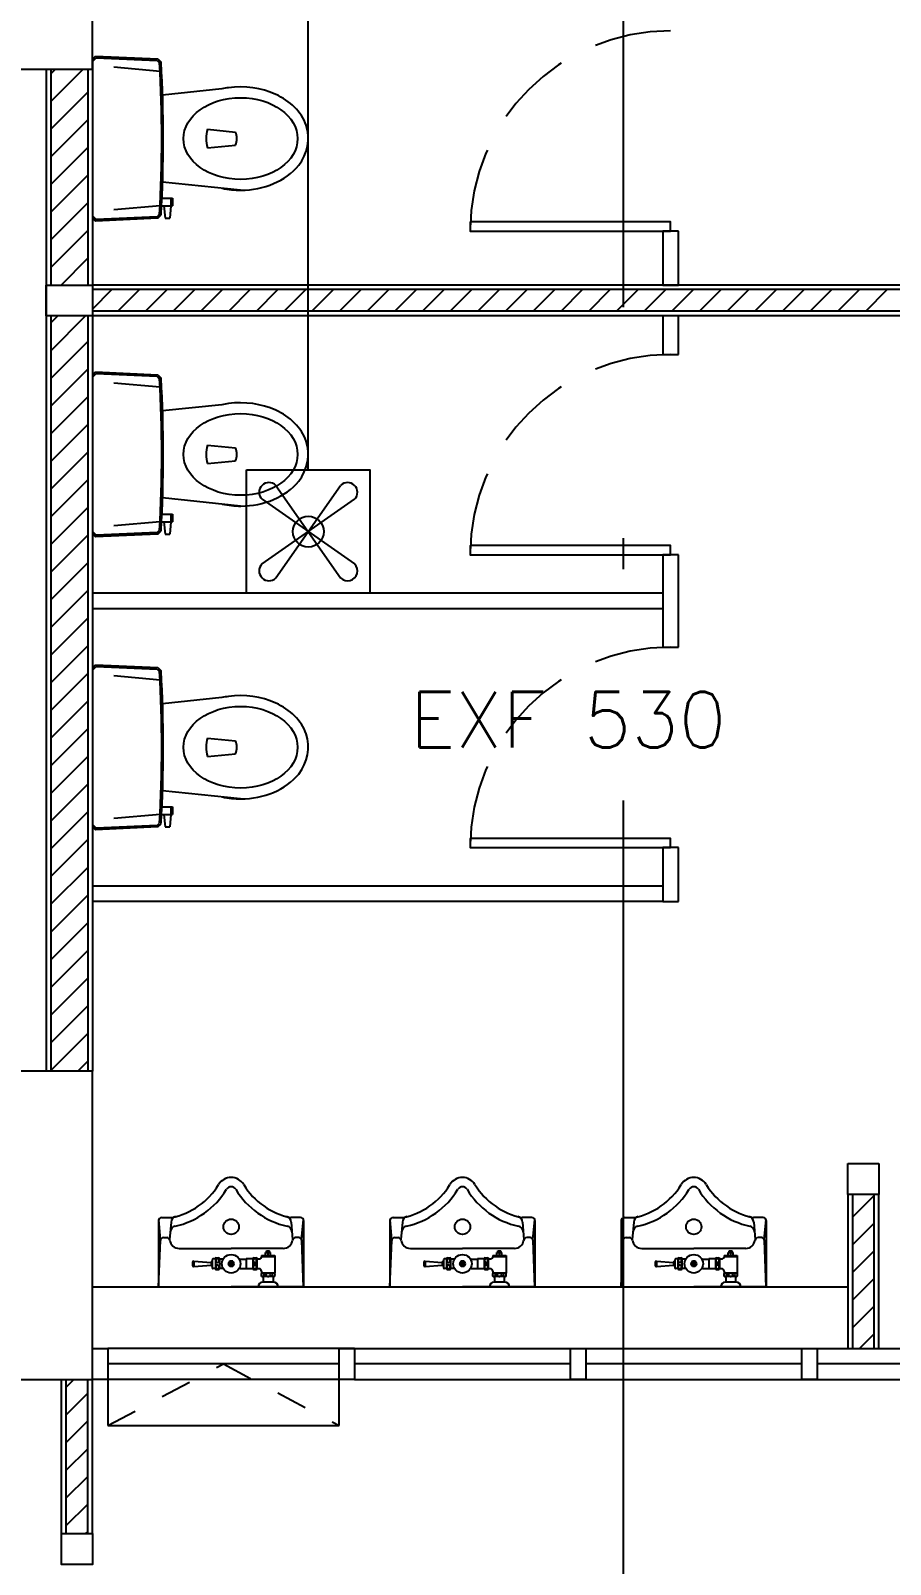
# Model space of a CAD drawing. Header units: millimetres. Extents: x -398 to 816, y -1 to 208.
# Drawn here: x 589.351 to 592.138, y 36.299 to 41.274 of the extents above; entities that cross this region are included whole.
import ezdxf
from ezdxf.enums import TextEntityAlignment as Align

# ---------------------------------------------------------------- set-up
doc = ezdxf.new("R2010")
doc.units = ezdxf.units.MM
doc.linetypes.add('ACAD_ISO04W100', pattern=[30, 24, -3, 0, -3])
doc.linetypes.add('DASHED', pattern=[0.75, 0.5, -0.25])
for name, color, linetype in [('AA_Column', 5, 'Continuous'), ('AA_Door', 3, 'Continuous'), ('AA_furn', 11, 'Continuous'), ('AA_Hatch', 8, 'Continuous'), ('AA_Wall', 1, 'Continuous'), ('AA_Window', 4, 'Continuous'), ('AC EXF', 171, 'Continuous'), ('AC FCU', 221, 'Continuous'), ('AC Grille', 91, 'Continuous')]:
    doc.layers.add(name, color=color, linetype=linetype)
doc.styles.add('Romans', font='romans.shx')

# ---------------------------------------------------------------- blocks, each defined once
blk = doc.blocks.new('EXF-1')
at = {"layer": 'AC Grille'}
for p, q in [((-0.105, -0.15), (0.105, 0.15)), ((-0.105, 0.15), (0.105, -0.15)), ((-0.15, -0.105), (0.15, 0.105)), ((-0.15, 0.105), (0.15, -0.105))]:
    blk.add_line(p, q, dxfattribs=at)
blk.add_lwpolyline([(-0.2, 0.2), (0.2, 0.2), (0.2, -0.2), (-0.2, -0.2), (-0.2, 0.2)], dxfattribs=at)
blk.add_circle((0, 0), 0.05, dxfattribs=at)
for centre, start, end in [((-0.1275, 0.1275), 45, 225), ((0.1275, 0.1275), 315, 135), ((-0.1275, -0.1275), 135, 315), ((0.1275, -0.1275), 225, 45)]:
    blk.add_arc(centre, 0.0318, start, end, dxfattribs=at)

msp = doc.modelspace()

# ---------------------------------------------------------------- hatches: boundary and pattern name
at = {"layer": 'AA_Hatch'}
h = msp.add_hatch(dxfattribs=at)
h.set_pattern_fill('ANSI31', color=9, scale=0.02, style=0)
h.set_pattern_definition([(45, (-498.769, -475.90679), (-0.0449012806, 0.0449012806), [])])
h.paths.add_polyline_path([(589.5361, 36.8989), (589.4661, 36.8989), (589.4661, 36.3989), (589.5361, 36.3989)])

# ---------------------------------------------------------------- linework, layer by layer
at = {"layer": 'AA_Column', "color": 9}
for points in [[(589.0511, 41.1489), (589.5511, 41.1489), (589.5511, 41.6489), (589.0511, 41.6489)], [(589.0511, 36.8989), (589.5511, 36.8989), (589.5511, 37.8989), (589.0511, 37.8989)]]:
    msp.add_lwpolyline(points, close=True, dxfattribs=at)
at = {"layer": 'AA_Door', "color": 9}
for points in [[(590.7761, 40.6539), (590.7761, 40.6239), (591.4261, 40.6239), (591.4261, 40.6539)], [(590.7761, 39.6039), (590.7761, 39.5739), (591.4261, 39.5739), (591.4261, 39.6039)], [(590.7761, 38.6539), (590.7761, 38.6239), (591.4261, 38.6239), (591.4261, 38.6539)]]:
    msp.add_lwpolyline(points, close=True, dxfattribs=at)
at = {"layer": 'AA_Door', "color": 9, "linetype": 'DASHED', "ltscale": 0.5}
for centre in [(591.4261, 40.6239), (591.4261, 39.5739), (591.4261, 38.6239)]:
    msp.add_arc(centre, 0.65, 90, 180, dxfattribs=at)
at = {"layer": 'AA_furn', "color": 9}
for p, q in [((589.5511, 41.1814), (589.5611, 41.1914)), ((589.5511, 41.1744), (589.563, 41.1863)), ((589.5511, 41.1814), (589.5511, 40.6664)), ((589.5611, 41.1914), (589.7635, 41.1822)), ((589.563, 41.1863), (589.7614, 41.1773)), ((589.771, 41.142), (589.6211, 41.1552)), ((589.7614, 41.1773), (589.7692, 41.1696)), ((589.7635, 41.1822), (589.7741, 41.1718)), ((589.9711, 41.0851), (589.7788, 41.0649)), ((589.9248, 40.9539), (590.0148, 40.9449)), ((589.9248, 40.8939), (590.0148, 40.9029)), ((590.0314, 40.7564), (589.7788, 40.7829)), ((589.7707, 40.7057), (589.6211, 40.6926)), ((589.7757, 40.7054), (589.8107, 40.7054)), ((589.7768, 40.7304), (589.8107, 40.7304)), ((589.7832, 40.7054), (589.7866, 40.6656)), ((589.8057, 40.7054), (589.8022, 40.6656)), ((589.8057, 40.7304), (589.8057, 40.7054)), ((589.8107, 40.7304), (589.8107, 40.7054)), ((589.5511, 40.6735), (589.563, 40.6615)), ((589.5511, 40.6664), (589.5611, 40.6564)), ((589.7635, 40.6656), (589.5611, 40.6564)), ((589.7614, 40.6705), (589.563, 40.6615)), ((589.7614, 40.6705), (589.7692, 40.6783)), ((589.7635, 40.6656), (589.7741, 40.6761)), ((589.7866, 40.6656), (589.8022, 40.6656)), ((589.5511, 40.1569), (589.5611, 40.1669)), ((589.5511, 40.1498), (589.563, 40.1618)), ((589.5511, 40.1569), (589.5511, 39.6419)), ((589.5611, 40.1669), (589.7635, 40.1577)), ((589.563, 40.1618), (589.7614, 40.1528)), ((589.7614, 40.1528), (589.7692, 40.145)), ((589.7635, 40.1577), (589.7741, 40.1472)), ((589.771, 40.1175), (589.6211, 40.1306)), ((589.9711, 40.0605), (589.7788, 40.0404)), ((589.9248, 39.9294), (590.0148, 39.9204)), ((589.9248, 39.8694), (590.0148, 39.8784)), ((590.0314, 39.7319), (589.7788, 39.7584)), ((589.7768, 39.7058), (589.8107, 39.7058)), ((589.8057, 39.7058), (589.8057, 39.6808)), ((589.8107, 39.7058), (589.8107, 39.6808)), ((589.7707, 39.6811), (589.6211, 39.668)), ((589.7614, 39.646), (589.7692, 39.6537)), ((589.7635, 39.6411), (589.7741, 39.6515)), ((589.7757, 39.6808), (589.8107, 39.6808)), ((589.7832, 39.6808), (589.7866, 39.6411)), ((589.8057, 39.6808), (589.8022, 39.6411)), ((589.5511, 39.6489), (589.563, 39.637)), ((589.5511, 39.6419), (589.5611, 39.6319)), ((589.7635, 39.6411), (589.5611, 39.6319)), ((589.7614, 39.646), (589.563, 39.637)), ((589.7866, 39.6411), (589.8022, 39.6411)), ((589.5511, 39.2069), (589.5611, 39.2169)), ((589.5511, 39.1998), (589.563, 39.2118)), ((589.5511, 39.2069), (589.5511, 38.6919)), ((589.5611, 39.2169), (589.7635, 39.2077)), ((589.563, 39.2118), (589.7614, 39.2028)), ((589.7635, 39.2077), (589.7741, 39.1972)), ((589.771, 39.1675), (589.6211, 39.1806)), ((589.7614, 39.2028), (589.7692, 39.195)), ((589.9711, 39.1105), (589.7788, 39.0904)), ((589.9248, 38.9794), (590.0148, 38.9704)), ((589.9248, 38.9194), (590.0148, 38.9284)), ((590.0314, 38.7819), (589.7788, 38.8084)), ((589.7768, 38.7558), (589.8107, 38.7558)), ((589.8057, 38.7558), (589.8057, 38.7308)), ((589.8107, 38.7558), (589.8107, 38.7308)), ((589.7707, 38.7311), (589.6211, 38.718)), ((589.7757, 38.7308), (589.8107, 38.7308)), ((589.7832, 38.7308), (589.7866, 38.6911)), ((589.8057, 38.7308), (589.8022, 38.6911)), ((589.5511, 38.6989), (589.563, 38.687)), ((589.5511, 38.6919), (589.5611, 38.6819)), ((589.7635, 38.6911), (589.5611, 38.6819)), ((589.7614, 38.696), (589.563, 38.687)), ((589.7614, 38.696), (589.7692, 38.7037)), ((589.7635, 38.6911), (589.7741, 38.7015)), ((589.7866, 38.6911), (589.8022, 38.6911)), ((589.766, 37.4139), (589.766, 37.1989)), ((589.7725, 37.3531), (589.7666, 37.4174)), ((589.776, 37.4239), (589.8077, 37.4239)), ((590.2261, 37.4239), (590.1944, 37.4239)), ((590.2296, 37.3531), (590.2355, 37.4174)), ((590.2361, 37.4139), (590.2361, 37.1989)), ((590.516, 37.4139), (590.516, 37.1989)), ((590.5225, 37.3531), (590.5166, 37.4174)), ((590.526, 37.4239), (590.5577, 37.4239)), ((590.9761, 37.4239), (590.9444, 37.4239)), ((590.9796, 37.3531), (590.9855, 37.4174)), ((590.9861, 37.4139), (590.9861, 37.1989)), ((591.266, 37.4139), (591.266, 37.1989)), ((591.2725, 37.3531), (591.2666, 37.4174)), ((591.276, 37.4239), (591.3077, 37.4239)), ((591.7261, 37.4239), (591.6944, 37.4239)), ((591.7296, 37.3531), (591.7355, 37.4174)), ((591.7361, 37.4139), (591.7361, 37.1989)), ((589.8065, 37.4094), (589.8017, 37.3529)), ((590.1957, 37.4094), (590.2005, 37.3529)), ((590.5565, 37.4094), (590.5517, 37.3529)), ((590.9457, 37.4094), (590.9505, 37.3529)), ((591.3065, 37.4094), (591.3017, 37.3529)), ((591.6957, 37.4094), (591.7005, 37.3529)), ((589.766, 37.1989), (589.7716, 37.3493)), ((589.7816, 37.3589), (589.7925, 37.3589)), ((589.8322, 37.3239), (590.0011, 37.3239)), ((590.1699, 37.3239), (590.0011, 37.3239)), ((590.1158, 37.3157), (590.1258, 37.3157)), ((590.1158, 37.3107), (590.1158, 37.3157)), ((590.1258, 37.3107), (590.1258, 37.3157)), ((590.2205, 37.3589), (590.2096, 37.3589)), ((590.2361, 37.1989), (590.2305, 37.3493)), ((590.516, 37.1989), (590.5216, 37.3493)), ((590.5316, 37.3589), (590.5425, 37.3589)), ((590.5822, 37.3239), (590.7511, 37.3239)), ((590.9199, 37.3239), (590.7511, 37.3239)), ((590.8658, 37.3157), (590.8758, 37.3157)), ((590.8658, 37.3107), (590.8658, 37.3157)), ((590.8758, 37.3107), (590.8758, 37.3157)), ((590.9705, 37.3589), (590.9596, 37.3589)), ((590.9861, 37.1989), (590.9805, 37.3493)), ((591.266, 37.1989), (591.2716, 37.3493)), ((591.2816, 37.3589), (591.2925, 37.3589)), ((591.3322, 37.3239), (591.5011, 37.3239)), ((591.6699, 37.3239), (591.5011, 37.3239)), ((591.6158, 37.3157), (591.6258, 37.3157)), ((591.6158, 37.3107), (591.6158, 37.3157)), ((591.6258, 37.3107), (591.6258, 37.3157)), ((591.7205, 37.3589), (591.7096, 37.3589)), ((591.7361, 37.1989), (591.7305, 37.3493)), ((589.8758, 37.2784), (589.8758, 37.2694)), ((589.8798, 37.2824), (589.8798, 37.2654)), ((589.8798, 37.2824), (589.9358, 37.2784)), ((589.8798, 37.2654), (589.9358, 37.2694)), ((589.9358, 37.2784), (589.9358, 37.2694)), ((589.9398, 37.2874), (589.9398, 37.2604)), ((589.9498, 37.2894), (589.9418, 37.2894)), ((589.9498, 37.2897), (589.9498, 37.2582)), ((589.9528, 37.2927), (589.9598, 37.2927)), ((589.9628, 37.2897), (589.9628, 37.2582)), ((589.9723, 37.2889), (589.9665, 37.2889)), ((589.9966, 37.2822), (589.9919, 37.2739)), ((589.9919, 37.2739), (589.9966, 37.2657)), ((590.0063, 37.2749), (589.9965, 37.2749)), ((590.0063, 37.2729), (589.9965, 37.2729)), ((590.0061, 37.2822), (589.9966, 37.2822)), ((589.9966, 37.2657), (590.0061, 37.2657)), ((590.0109, 37.2739), (590.0061, 37.2822)), ((590.0061, 37.2657), (590.0109, 37.2739)), ((590.0298, 37.2889), (590.0498, 37.2889)), ((590.0718, 37.2899), (590.0498, 37.2899)), ((590.0498, 37.2899), (590.0498, 37.2579)), ((590.0718, 37.2897), (590.0718, 37.2582)), ((590.0718, 37.2739), (590.0848, 37.2739)), ((590.0748, 37.2927), (590.0818, 37.2927)), ((590.0878, 37.2899), (590.0848, 37.2899)), ((590.0848, 37.2897), (590.0848, 37.2582)), ((590.0993, 37.3007), (590.0993, 37.2952)), ((590.0993, 37.3007), (590.1423, 37.3007)), ((590.0993, 37.2977), (590.1423, 37.2977)), ((590.1128, 37.3107), (590.1288, 37.3107)), ((590.1128, 37.3007), (590.1128, 37.3107)), ((590.1208, 37.3007), (590.1208, 37.3107)), ((590.1288, 37.3007), (590.1288, 37.3107)), ((590.1423, 37.3007), (590.1423, 37.2429)), ((590.6258, 37.2784), (590.6258, 37.2694)), ((590.6298, 37.2824), (590.6298, 37.2654)), ((590.6298, 37.2824), (590.6858, 37.2784)), ((590.6298, 37.2654), (590.6858, 37.2694)), ((590.6858, 37.2784), (590.6858, 37.2694)), ((590.6898, 37.2874), (590.6898, 37.2604)), ((590.6998, 37.2894), (590.6918, 37.2894)), ((590.6998, 37.2897), (590.6998, 37.2582)), ((590.7028, 37.2927), (590.7098, 37.2927)), ((590.7128, 37.2897), (590.7128, 37.2582)), ((590.7223, 37.2889), (590.7165, 37.2889)), ((590.7466, 37.2822), (590.7419, 37.2739)), ((590.7419, 37.2739), (590.7466, 37.2657)), ((590.7563, 37.2749), (590.7465, 37.2749)), ((590.7563, 37.2729), (590.7465, 37.2729)), ((590.7561, 37.2822), (590.7466, 37.2822)), ((590.7466, 37.2657), (590.7561, 37.2657)), ((590.7609, 37.2739), (590.7561, 37.2822)), ((590.7561, 37.2657), (590.7609, 37.2739)), ((590.7798, 37.2889), (590.7998, 37.2889)), ((590.8218, 37.2899), (590.7998, 37.2899)), ((590.7998, 37.2899), (590.7998, 37.2579)), ((590.8218, 37.2897), (590.8218, 37.2582)), ((590.8218, 37.2739), (590.8348, 37.2739)), ((590.8248, 37.2927), (590.8318, 37.2927)), ((590.8378, 37.2899), (590.8348, 37.2899)), ((590.8348, 37.2897), (590.8348, 37.2582)), ((590.8493, 37.3007), (590.8493, 37.2952)), ((590.8493, 37.3007), (590.8923, 37.3007)), ((590.8493, 37.2977), (590.8923, 37.2977)), ((590.8628, 37.3107), (590.8788, 37.3107)), ((590.8628, 37.3007), (590.8628, 37.3107)), ((590.8708, 37.3007), (590.8708, 37.3107)), ((590.8788, 37.3007), (590.8788, 37.3107)), ((590.8923, 37.3007), (590.8923, 37.2429)), ((591.3758, 37.2784), (591.3758, 37.2694)), ((591.3798, 37.2824), (591.3798, 37.2654)), ((591.3798, 37.2824), (591.4358, 37.2784)), ((591.3798, 37.2654), (591.4358, 37.2694)), ((591.4358, 37.2784), (591.4358, 37.2694)), ((591.4398, 37.2874), (591.4398, 37.2604)), ((591.4498, 37.2894), (591.4418, 37.2894)), ((591.4498, 37.2897), (591.4498, 37.2582)), ((591.4528, 37.2927), (591.4598, 37.2927)), ((591.4628, 37.2897), (591.4628, 37.2582)), ((591.4723, 37.2889), (591.4665, 37.2889)), ((591.4966, 37.2822), (591.4919, 37.2739)), ((591.4919, 37.2739), (591.4966, 37.2657)), ((591.5063, 37.2749), (591.4965, 37.2749)), ((591.5063, 37.2729), (591.4965, 37.2729)), ((591.5061, 37.2822), (591.4966, 37.2822)), ((591.4966, 37.2657), (591.5061, 37.2657)), ((591.5109, 37.2739), (591.5061, 37.2822)), ((591.5061, 37.2657), (591.5109, 37.2739)), ((591.5298, 37.2889), (591.5498, 37.2889)), ((591.5718, 37.2899), (591.5498, 37.2899)), ((591.5498, 37.2899), (591.5498, 37.2579)), ((591.5718, 37.2897), (591.5718, 37.2582)), ((591.5718, 37.2739), (591.5848, 37.2739)), ((591.5748, 37.2927), (591.5818, 37.2927)), ((591.5878, 37.2899), (591.5848, 37.2899)), ((591.5848, 37.2897), (591.5848, 37.2582)), ((591.5993, 37.3007), (591.5993, 37.2952)), ((591.5993, 37.3007), (591.6423, 37.3007)), ((591.5993, 37.2977), (591.6423, 37.2977)), ((591.6128, 37.3107), (591.6288, 37.3107)), ((591.6128, 37.3007), (591.6128, 37.3107)), ((591.6208, 37.3007), (591.6208, 37.3107)), ((591.6288, 37.3007), (591.6288, 37.3107)), ((591.6423, 37.3007), (591.6423, 37.2429)), ((589.9498, 37.2584), (589.9418, 37.2584)), ((589.9528, 37.2552), (589.9598, 37.2552)), ((589.9723, 37.2589), (589.9665, 37.2589)), ((590.0298, 37.2589), (590.0498, 37.2589)), ((590.0718, 37.2579), (590.0498, 37.2579)), ((590.0748, 37.2552), (590.0818, 37.2552)), ((590.0878, 37.2579), (590.0848, 37.2579)), ((590.0993, 37.2499), (590.0993, 37.2429)), ((590.1423, 37.2429), (590.0993, 37.2429)), ((590.1423, 37.2329), (590.0993, 37.2329)), ((590.1383, 37.2139), (590.1033, 37.2139)), ((590.1048, 37.2329), (590.1048, 37.2139)), ((590.1368, 37.2329), (590.1368, 37.2139)), ((590.6998, 37.2584), (590.6918, 37.2584)), ((590.7028, 37.2552), (590.7098, 37.2552)), ((590.7223, 37.2589), (590.7165, 37.2589)), ((590.7798, 37.2589), (590.7998, 37.2589)), ((590.8218, 37.2579), (590.7998, 37.2579)), ((590.8248, 37.2552), (590.8318, 37.2552)), ((590.8378, 37.2579), (590.8348, 37.2579)), ((590.8493, 37.2499), (590.8493, 37.2429)), ((590.8923, 37.2429), (590.8493, 37.2429)), ((590.8923, 37.2329), (590.8493, 37.2329)), ((590.8883, 37.2139), (590.8533, 37.2139)), ((590.8548, 37.2329), (590.8548, 37.2139)), ((590.8868, 37.2329), (590.8868, 37.2139)), ((591.4498, 37.2584), (591.4418, 37.2584)), ((591.4528, 37.2552), (591.4598, 37.2552)), ((591.4723, 37.2589), (591.4665, 37.2589)), ((591.5298, 37.2589), (591.5498, 37.2589)), ((591.5718, 37.2579), (591.5498, 37.2579)), ((591.5748, 37.2552), (591.5818, 37.2552)), ((591.5878, 37.2579), (591.5848, 37.2579)), ((591.5993, 37.2499), (591.5993, 37.2429)), ((591.6423, 37.2429), (591.5993, 37.2429)), ((591.6423, 37.2329), (591.5993, 37.2329)), ((591.6383, 37.2139), (591.6033, 37.2139)), ((591.6048, 37.2329), (591.6048, 37.2139)), ((591.6368, 37.2329), (591.6368, 37.2139)), ((589.766, 37.1989), (590.0011, 37.1989)), ((590.2361, 37.1989), (590.0011, 37.1989)), ((590.1408, 37.1989), (590.1008, 37.1989)), ((590.516, 37.1989), (590.7511, 37.1989)), ((590.9861, 37.1989), (590.7511, 37.1989)), ((590.8908, 37.1989), (590.8508, 37.1989)), ((591.266, 37.1989), (591.5011, 37.1989)), ((591.7361, 37.1989), (591.5011, 37.1989)), ((591.6408, 37.1989), (591.6008, 37.1989))]:
    msp.add_line(p, q, dxfattribs=at)
for points in [[(589.9563, 37.2784, 0.106673), (589.9583, 37.2789, 0.101512), (589.9601, 37.2802, 0.094975), (589.9612, 37.282, 0.090819), (589.9616, 37.2843, 0.090819), (589.9612, 37.2866, 0.094975), (589.9601, 37.2884, 0.101512), (589.9583, 37.2897, 0.106673), (589.9563, 37.2902, 0.106673), (589.9542, 37.2897, 0.101512), (589.9525, 37.2884, 0.094975), (589.9513, 37.2866, 0.090819), (589.9509, 37.2843, 0.090819), (589.9513, 37.282, 0.094975), (589.9525, 37.2802, 0.101512), (589.9542, 37.2789, 0.106673)], [(589.9563, 37.2576, 0.106673), (589.9583, 37.258, 0.101512), (589.9601, 37.2593, 0.094975), (589.9612, 37.2612, 0.090819), (589.9616, 37.2635, 0.090819), (589.9612, 37.2657, 0.094975), (589.9601, 37.2676, 0.101512), (589.9583, 37.2689, 0.106673), (589.9563, 37.2693, 0.106673), (589.9542, 37.2689, 0.101512), (589.9525, 37.2676, 0.094975), (589.9513, 37.2657, 0.090819), (589.9509, 37.2635, 0.090819), (589.9513, 37.2612, 0.094975), (589.9525, 37.2593, 0.101512), (589.9542, 37.258, 0.106673)], [(590.0783, 37.2784, 0.106673), (590.0803, 37.2789, 0.101512), (590.0821, 37.2802, 0.094975), (590.0832, 37.282, 0.090819), (590.0837, 37.2843, 0.090819), (590.0832, 37.2866, 0.094975), (590.0821, 37.2884, 0.101512), (590.0803, 37.2897, 0.106673), (590.0783, 37.2902, 0.106673), (590.0763, 37.2897, 0.101512), (590.0745, 37.2884, 0.094975), (590.0733, 37.2866, 0.090819), (590.0729, 37.2843, 0.090819), (590.0733, 37.282, 0.094975), (590.0745, 37.2802, 0.101512), (590.0763, 37.2789, 0.106673)], [(590.0783, 37.2576, 0.106673), (590.0803, 37.258, 0.101512), (590.0821, 37.2593, 0.094975), (590.0832, 37.2612, 0.090819), (590.0837, 37.2635, 0.090819), (590.0832, 37.2657, 0.094975), (590.0821, 37.2676, 0.101512), (590.0803, 37.2689, 0.106673), (590.0783, 37.2693, 0.106673), (590.0763, 37.2689, 0.101512), (590.0745, 37.2676, 0.094975), (590.0733, 37.2657, 0.090819), (590.0729, 37.2635, 0.090819), (590.0733, 37.2612, 0.094975), (590.0745, 37.2593, 0.101512), (590.0763, 37.258, 0.106673)], [(590.7063, 37.2784, 0.106673), (590.7083, 37.2789, 0.101512), (590.7101, 37.2802, 0.094975), (590.7112, 37.282, 0.090819), (590.7116, 37.2843, 0.090819), (590.7112, 37.2866, 0.094975), (590.7101, 37.2884, 0.101512), (590.7083, 37.2897, 0.106673), (590.7063, 37.2902, 0.106673), (590.7042, 37.2897, 0.101512), (590.7025, 37.2884, 0.094975), (590.7013, 37.2866, 0.090819), (590.7009, 37.2843, 0.090819), (590.7013, 37.282, 0.094975), (590.7025, 37.2802, 0.101512), (590.7042, 37.2789, 0.106673)], [(590.7063, 37.2576, 0.106673), (590.7083, 37.258, 0.101512), (590.7101, 37.2593, 0.094975), (590.7112, 37.2612, 0.090819), (590.7116, 37.2635, 0.090819), (590.7112, 37.2657, 0.094975), (590.7101, 37.2676, 0.101512), (590.7083, 37.2689, 0.106673), (590.7063, 37.2693, 0.106673), (590.7042, 37.2689, 0.101512), (590.7025, 37.2676, 0.094975), (590.7013, 37.2657, 0.090819), (590.7009, 37.2635, 0.090819), (590.7013, 37.2612, 0.094975), (590.7025, 37.2593, 0.101512), (590.7042, 37.258, 0.106673)], [(590.8283, 37.2784, 0.106673), (590.8303, 37.2789, 0.101512), (590.8321, 37.2802, 0.094975), (590.8332, 37.282, 0.090819), (590.8337, 37.2843, 0.090819), (590.8332, 37.2866, 0.094975), (590.8321, 37.2884, 0.101512), (590.8303, 37.2897, 0.106673), (590.8283, 37.2902, 0.106673), (590.8263, 37.2897, 0.101512), (590.8245, 37.2884, 0.094975), (590.8233, 37.2866, 0.090819), (590.8229, 37.2843, 0.090819), (590.8233, 37.282, 0.094975), (590.8245, 37.2802, 0.101512), (590.8263, 37.2789, 0.106673)], [(590.8283, 37.2576, 0.106673), (590.8303, 37.258, 0.101512), (590.8321, 37.2593, 0.094975), (590.8332, 37.2612, 0.090819), (590.8337, 37.2635, 0.090819), (590.8332, 37.2657, 0.094975), (590.8321, 37.2676, 0.101512), (590.8303, 37.2689, 0.106673), (590.8283, 37.2693, 0.106673), (590.8263, 37.2689, 0.101512), (590.8245, 37.2676, 0.094975), (590.8233, 37.2657, 0.090819), (590.8229, 37.2635, 0.090819), (590.8233, 37.2612, 0.094975), (590.8245, 37.2593, 0.101512), (590.8263, 37.258, 0.106673)], [(591.4563, 37.2784, 0.106673), (591.4583, 37.2789, 0.101512), (591.4601, 37.2802, 0.094975), (591.4612, 37.282, 0.090819), (591.4616, 37.2843, 0.090819), (591.4612, 37.2866, 0.094975), (591.4601, 37.2884, 0.101512), (591.4583, 37.2897, 0.106673), (591.4563, 37.2902, 0.106673), (591.4542, 37.2897, 0.101512), (591.4525, 37.2884, 0.094975), (591.4513, 37.2866, 0.090819), (591.4509, 37.2843, 0.090819), (591.4513, 37.282, 0.094975), (591.4525, 37.2802, 0.101512), (591.4542, 37.2789, 0.106673)], [(591.4563, 37.2576, 0.106673), (591.4583, 37.258, 0.101512), (591.4601, 37.2593, 0.094975), (591.4612, 37.2612, 0.090819), (591.4616, 37.2635, 0.090819), (591.4612, 37.2657, 0.094975), (591.4601, 37.2676, 0.101512), (591.4583, 37.2689, 0.106673), (591.4563, 37.2693, 0.106673), (591.4542, 37.2689, 0.101512), (591.4525, 37.2676, 0.094975), (591.4513, 37.2657, 0.090819), (591.4509, 37.2635, 0.090819), (591.4513, 37.2612, 0.094975), (591.4525, 37.2593, 0.101512), (591.4542, 37.258, 0.106673)], [(591.5783, 37.2784, 0.106673), (591.5803, 37.2789, 0.101512), (591.5821, 37.2802, 0.094975), (591.5832, 37.282, 0.090819), (591.5837, 37.2843, 0.090819), (591.5832, 37.2866, 0.094975), (591.5821, 37.2884, 0.101512), (591.5803, 37.2897, 0.106673), (591.5783, 37.2902, 0.106673), (591.5763, 37.2897, 0.101512), (591.5745, 37.2884, 0.094975), (591.5733, 37.2866, 0.090819), (591.5729, 37.2843, 0.090819), (591.5733, 37.282, 0.094975), (591.5745, 37.2802, 0.101512), (591.5763, 37.2789, 0.106673)], [(591.5783, 37.2576, 0.106673), (591.5803, 37.258, 0.101512), (591.5821, 37.2593, 0.094975), (591.5832, 37.2612, 0.090819), (591.5837, 37.2635, 0.090819), (591.5832, 37.2657, 0.094975), (591.5821, 37.2676, 0.101512), (591.5803, 37.2689, 0.106673), (591.5783, 37.2693, 0.106673), (591.5763, 37.2689, 0.101512), (591.5745, 37.2676, 0.094975), (591.5733, 37.2657, 0.090819), (591.5729, 37.2635, 0.090819), (591.5733, 37.2612, 0.094975), (591.5745, 37.2593, 0.101512), (591.5763, 37.258, 0.106673)], [(590.1208, 37.2329, 0.067459), (590.1238, 37.2333, 0.079812), (590.1261, 37.2344, 0.107118), (590.1278, 37.2361, 0.139889), (590.1283, 37.2379, 0.139889), (590.1278, 37.2397, 0.107118), (590.1261, 37.2415, 0.079812), (590.1238, 37.2425, 0.067459), (590.1208, 37.2429, 0.067459), (590.1178, 37.2425, 0.079812), (590.1155, 37.2415, 0.107118), (590.1138, 37.2397, 0.139889), (590.1133, 37.2379, 0.139889), (590.1138, 37.2361, 0.107118), (590.1155, 37.2344, 0.079812), (590.1178, 37.2333, 0.067459)], [(590.8708, 37.2329, 0.067459), (590.8738, 37.2333, 0.079812), (590.8761, 37.2344, 0.107118), (590.8778, 37.2361, 0.139889), (590.8783, 37.2379, 0.139889), (590.8778, 37.2397, 0.107118), (590.8761, 37.2415, 0.079812), (590.8738, 37.2425, 0.067459), (590.8708, 37.2429, 0.067459), (590.8678, 37.2425, 0.079812), (590.8655, 37.2415, 0.107118), (590.8638, 37.2397, 0.139889), (590.8633, 37.2379, 0.139889), (590.8638, 37.2361, 0.107118), (590.8655, 37.2344, 0.079812), (590.8678, 37.2333, 0.067459)], [(591.6208, 37.2329, 0.067459), (591.6238, 37.2333, 0.079812), (591.6261, 37.2344, 0.107118), (591.6278, 37.2361, 0.139889), (591.6283, 37.2379, 0.139889), (591.6278, 37.2397, 0.107118), (591.6261, 37.2415, 0.079812), (591.6238, 37.2425, 0.067459), (591.6208, 37.2429, 0.067459), (591.6178, 37.2425, 0.079812), (591.6155, 37.2415, 0.107118), (591.6138, 37.2397, 0.139889), (591.6133, 37.2379, 0.139889), (591.6138, 37.2361, 0.107118), (591.6155, 37.2344, 0.079812), (591.6178, 37.2333, 0.067459)]]:
    msp.add_lwpolyline(points, format="xyb", close=True, dxfattribs=at)
for points in [[(590.1008, 37.2329, 0.067459), (590.1038, 37.2333, 0.079812), (590.1061, 37.2344, 0.107118), (590.1078, 37.2361, 0.139889), (590.1083, 37.2379, 0.139889), (590.1078, 37.2397, 0.107118), (590.1061, 37.2415, 0.079812), (590.1038, 37.2425, 0.067459), (590.1008, 37.2429, 0.067459)], [(590.1408, 37.2429, 0.067459), (590.1378, 37.2425, 0.079812), (590.1355, 37.2415, 0.107118), (590.1338, 37.2397, 0.139889), (590.1333, 37.2379, 0.139889), (590.1338, 37.2361, 0.107118), (590.1355, 37.2344, 0.079812), (590.1378, 37.2333, 0.067459), (590.1408, 37.2329, 0.067459)], [(590.8508, 37.2329, 0.067459), (590.8538, 37.2333, 0.079812), (590.8561, 37.2344, 0.107118), (590.8578, 37.2361, 0.139889), (590.8583, 37.2379, 0.139889), (590.8578, 37.2397, 0.107118), (590.8561, 37.2415, 0.079812), (590.8538, 37.2425, 0.067459), (590.8508, 37.2429, 0.067459)], [(590.8908, 37.2429, 0.067459), (590.8878, 37.2425, 0.079812), (590.8855, 37.2415, 0.107118), (590.8838, 37.2397, 0.139889), (590.8833, 37.2379, 0.139889), (590.8838, 37.2361, 0.107118), (590.8855, 37.2344, 0.079812), (590.8878, 37.2333, 0.067459), (590.8908, 37.2329, 0.067459)], [(591.6008, 37.2329, 0.067459), (591.6038, 37.2333, 0.079812), (591.6061, 37.2344, 0.107118), (591.6078, 37.2361, 0.139889), (591.6083, 37.2379, 0.139889), (591.6078, 37.2397, 0.107118), (591.6061, 37.2415, 0.079812), (591.6038, 37.2425, 0.067459), (591.6008, 37.2429, 0.067459)], [(591.6408, 37.2429, 0.067459), (591.6378, 37.2425, 0.079812), (591.6355, 37.2415, 0.107118), (591.6338, 37.2397, 0.139889), (591.6333, 37.2379, 0.139889), (591.6338, 37.2361, 0.107118), (591.6355, 37.2344, 0.079812), (591.6378, 37.2333, 0.067459), (591.6408, 37.2329, 0.067459)]]:
    msp.add_lwpolyline(points, format="xyb", dxfattribs=at)
for centre, radius in [((590.0011, 37.3939), 0.025), ((590.7511, 37.3939), 0.025), ((591.5011, 37.3939), 0.025), ((590.0011, 37.2739), 0.03), ((590.0014, 37.2739), 0.00823), ((590.0014, 37.2739), 0.005), ((590.7511, 37.2739), 0.03), ((590.7514, 37.2739), 0.00823), ((590.7514, 37.2739), 0.005), ((591.5011, 37.2739), 0.03), ((591.5014, 37.2739), 0.00823), ((591.5014, 37.2739), 0.005)]:
    msp.add_circle(centre, radius, dxfattribs=at)
for centre, radius, start, end in [((585.3526, 40.9239), 4.4234, 356.8166, 3.1834), ((585.3526, 40.9239), 4.4284, 356.7917, 3.2083), ((590.0126, 40.9239), 0.0928, 161.1381, 198.8619), ((589.9732, 40.9239), 0.0466, 333.215, 26.785), ((585.3526, 39.8994), 4.4234, 356.8166, 3.1834), ((585.3526, 39.8994), 4.4284, 356.7917, 3.2083), ((590.0126, 39.8994), 0.0928, 161.1381, 198.8619), ((589.9732, 39.8994), 0.0466, 333.215, 26.785), ((585.3526, 38.9494), 4.4234, 356.8166, 3.1834), ((585.3526, 38.9494), 4.4284, 356.7917, 3.2083), ((590.0126, 38.9494), 0.0928, 161.1381, 198.8619), ((589.9732, 38.9494), 0.0466, 333.215, 26.785), ((589.7631, 37.65), 0.2304, 281.1504, 328.902), ((589.7631, 37.65), 0.2604, 282.4769, 328.902), ((590.0011, 37.5065), 0.0474, 31.098, 148.902), ((590.0011, 37.5065), 0.0174, 31.098, 148.902), ((590.239, 37.65), 0.2604, 211.098, 257.5231), ((590.239, 37.65), 0.2304, 211.098, 258.8496), ((590.5131, 37.65), 0.2304, 281.1504, 328.902), ((590.5131, 37.65), 0.2604, 282.4769, 328.902), ((590.7511, 37.5065), 0.0474, 31.098, 148.902), ((590.7511, 37.5065), 0.0174, 31.098, 148.902), ((590.989, 37.65), 0.2604, 211.098, 257.5231), ((590.989, 37.65), 0.2304, 211.098, 258.8496), ((591.2631, 37.65), 0.2304, 281.1504, 328.902), ((591.2631, 37.65), 0.2604, 282.4769, 328.902), ((591.5011, 37.5065), 0.0474, 31.098, 148.902), ((591.5011, 37.5065), 0.0174, 31.098, 148.902), ((591.739, 37.65), 0.2604, 211.098, 257.5231), ((591.739, 37.65), 0.2304, 211.098, 258.8496), ((589.776, 37.4139), 0.01, 90, 180), ((589.8264, 37.4077), 0.02, 104.6309, 175.153), ((590.1757, 37.4077), 0.02, 4.847, 75.3691), ((590.2261, 37.4139), 0.01, 0, 90), ((590.526, 37.4139), 0.01, 90, 180), ((590.5764, 37.4077), 0.02, 104.6309, 175.153), ((590.9257, 37.4077), 0.02, 4.847, 75.3691), ((590.9761, 37.4139), 0.01, 0, 90), ((591.276, 37.4139), 0.01, 90, 180), ((591.3264, 37.4077), 0.02, 104.6309, 175.153), ((591.6757, 37.4077), 0.02, 4.847, 75.3691), ((591.7261, 37.4139), 0.01, 0, 90), ((589.8237, 37.3762), 0.02, 102.4769, 175.153), ((590.1784, 37.3762), 0.02, 4.847, 77.5231), ((590.5737, 37.3762), 0.02, 102.4769, 175.153), ((590.9284, 37.3762), 0.02, 4.847, 77.5231), ((591.3237, 37.3762), 0.02, 102.4769, 175.153), ((591.6784, 37.3762), 0.02, 4.847, 77.5231), ((589.7816, 37.3489), 0.01, 90, 177.8524), ((589.7925, 37.3489), 0.01, 7.1808, 90), ((589.8322, 37.3539), 0.03, 187.1808, 270), ((590.1699, 37.3539), 0.03, 270, 352.8192), ((590.2096, 37.3489), 0.01, 90, 172.8192), ((590.2205, 37.3489), 0.01, 2.1476, 90), ((590.5316, 37.3489), 0.01, 90, 177.8524), ((590.5425, 37.3489), 0.01, 7.1808, 90), ((590.5822, 37.3539), 0.03, 187.1808, 270), ((590.9199, 37.3539), 0.03, 270, 352.8192), ((590.9596, 37.3489), 0.01, 90, 172.8192), ((590.9705, 37.3489), 0.01, 2.1476, 90), ((591.2816, 37.3489), 0.01, 90, 177.8524), ((591.2925, 37.3489), 0.01, 7.1808, 90), ((591.3322, 37.3539), 0.03, 187.1808, 270), ((591.6699, 37.3539), 0.03, 270, 352.8192), ((591.7096, 37.3489), 0.01, 90, 172.8192), ((591.7205, 37.3489), 0.01, 2.1476, 90), ((589.8798, 37.2784), 0.004, 90, 180), ((589.8798, 37.2694), 0.004, 180, 270), ((589.9454, 37.2739), 0.0106, 121.8908, 154.9124), ((589.9454, 37.2739), 0.0106, 205.0876, 238.1092), ((589.9418, 37.2874), 0.002, 90, 180), ((589.9528, 37.2897), 0.003, 90, 180), ((589.9598, 37.2897), 0.003, 0, 90), ((589.9665, 37.2939), 0.005, 212.3465, 270), ((589.9723, 37.2939), 0.005, 270, 325.1501), ((590.0298, 37.2939), 0.005, 214.8499, 270), ((590.0748, 37.2897), 0.003, 90, 180), ((590.0818, 37.2897), 0.003, 0, 90), ((590.0878, 37.3699), 0.08, 270, 274.9399), ((590.0943, 37.2952), 0.005, 274.9399, 0), ((590.1168, 37.2944), 0.0163, 75.75, 104.25), ((590.1168, 37.3169), 0.0163, 255.75, 284.25), ((590.1248, 37.2944), 0.0162, 75.75, 104.25), ((590.1248, 37.3169), 0.0162, 255.75, 284.25), ((590.6298, 37.2784), 0.004, 90, 180), ((590.6298, 37.2694), 0.004, 180, 270), ((590.6954, 37.2739), 0.0106, 121.8908, 154.9124), ((590.6954, 37.2739), 0.0106, 205.0876, 238.1092), ((590.6918, 37.2874), 0.002, 90, 180), ((590.7028, 37.2897), 0.003, 90, 180), ((590.7098, 37.2897), 0.003, 0, 90), ((590.7165, 37.2939), 0.005, 212.3465, 270), ((590.7223, 37.2939), 0.005, 270, 325.1501), ((590.7798, 37.2939), 0.005, 214.8499, 270), ((590.8248, 37.2897), 0.003, 90, 180), ((590.8318, 37.2897), 0.003, 0, 90), ((590.8378, 37.3699), 0.08, 270, 274.9399), ((590.8443, 37.2952), 0.005, 274.9399, 0), ((590.8668, 37.2944), 0.0163, 75.75, 104.25), ((590.8668, 37.3169), 0.0163, 255.75, 284.25), ((590.8748, 37.2944), 0.0162, 75.75, 104.25), ((590.8748, 37.3169), 0.0162, 255.75, 284.25), ((591.3798, 37.2784), 0.004, 90, 180), ((591.3798, 37.2694), 0.004, 180, 270), ((591.4454, 37.2739), 0.0106, 121.8908, 154.9124), ((591.4454, 37.2739), 0.0106, 205.0876, 238.1092), ((591.4418, 37.2874), 0.002, 90, 180), ((591.4528, 37.2897), 0.003, 90, 180), ((591.4598, 37.2897), 0.003, 0, 90), ((591.4665, 37.2939), 0.005, 212.3465, 270), ((591.4723, 37.2939), 0.005, 270, 325.1501), ((591.5298, 37.2939), 0.005, 214.8499, 270), ((591.5748, 37.2897), 0.003, 90, 180), ((591.5818, 37.2897), 0.003, 0, 90), ((591.5878, 37.3699), 0.08, 270, 274.9399), ((591.5943, 37.2952), 0.005, 274.9399, 0), ((591.6168, 37.2944), 0.0163, 75.75, 104.25), ((591.6168, 37.3169), 0.0163, 255.75, 284.25), ((591.6248, 37.2944), 0.0162, 75.75, 104.25), ((591.6248, 37.3169), 0.0162, 255.75, 284.25), ((589.9418, 37.2604), 0.002, 180, 270), ((589.9528, 37.2582), 0.003, 180, 270), ((589.9598, 37.2582), 0.003, 270, 0), ((589.9665, 37.2539), 0.005, 90, 147.6535), ((589.9723, 37.2539), 0.005, 34.8499, 90), ((590.0298, 37.2539), 0.005, 90, 145.1501), ((590.0748, 37.2582), 0.003, 180, 270), ((590.0818, 37.2582), 0.003, 270, 0), ((590.0878, 37.1779), 0.08, 87.2469, 90), ((590.1033, 37.1989), 0.015, 90, 180), ((590.0913, 37.2499), 0.008, 0, 87.2469), ((590.1113, 37.2379), 0.013, 157.3801, 202.6199), ((590.1383, 37.1989), 0.015, 0, 90), ((590.1303, 37.2379), 0.013, 337.3801, 22.6199), ((590.6918, 37.2604), 0.002, 180, 270), ((590.7028, 37.2582), 0.003, 180, 270), ((590.7098, 37.2582), 0.003, 270, 0), ((590.7165, 37.2539), 0.005, 90, 147.6535), ((590.7223, 37.2539), 0.005, 34.8499, 90), ((590.7798, 37.2539), 0.005, 90, 145.1501), ((590.8248, 37.2582), 0.003, 180, 270), ((590.8318, 37.2582), 0.003, 270, 0), ((590.8378, 37.1779), 0.08, 87.2469, 90), ((590.8533, 37.1989), 0.015, 90, 180), ((590.8413, 37.2499), 0.008, 0, 87.2469), ((590.8613, 37.2379), 0.013, 157.3801, 202.6199), ((590.8883, 37.1989), 0.015, 0, 90), ((590.8803, 37.2379), 0.013, 337.3801, 22.6199), ((591.4418, 37.2604), 0.002, 180, 270), ((591.4528, 37.2582), 0.003, 180, 270), ((591.4598, 37.2582), 0.003, 270, 0), ((591.4665, 37.2539), 0.005, 90, 147.6535), ((591.4723, 37.2539), 0.005, 34.8499, 90), ((591.5298, 37.2539), 0.005, 90, 145.1501), ((591.5748, 37.2582), 0.003, 180, 270), ((591.5818, 37.2582), 0.003, 270, 0), ((591.5878, 37.1779), 0.08, 87.2469, 90), ((591.6033, 37.1989), 0.015, 90, 180), ((591.5913, 37.2499), 0.008, 0, 87.2469), ((591.6113, 37.2379), 0.013, 157.3801, 202.6199), ((591.6383, 37.1989), 0.015, 0, 90), ((591.6303, 37.2379), 0.013, 337.3801, 22.6199)]:
    msp.add_arc(centre, radius, start, end, dxfattribs=at)
for centre in [(590.0315, 40.9239), (590.0315, 39.8994), (590.0315, 38.9494)]:
    msp.add_ellipse(centre, major_axis=(-0.185, 0), ratio=0.716216, dxfattribs=at)
for points in [[(589.9723, 40.7626), (589.992, 40.7585), (590.0123, 40.7564), (590.1062, 40.7567), (590.1796, 40.7858), (590.2492, 40.8742), (590.2592, 40.9239), (590.2289, 41.0109), (590.1918, 41.0462), (590.0997, 41.0885), (590.0444, 41.0959), (589.9851, 41.0878), (589.978, 41.0866), (589.9711, 41.0851)], [(589.9723, 39.7381), (589.992, 39.7339), (590.0123, 39.7318), (590.1062, 39.7322), (590.1796, 39.7612), (590.2492, 39.8496), (590.2592, 39.8993), (590.2289, 39.9864), (590.1918, 40.0217), (590.0997, 40.0639), (590.0444, 40.0713), (589.9851, 40.0632), (589.978, 40.062), (589.9711, 40.0605)], [(589.9723, 38.7881), (589.992, 38.7839), (590.0123, 38.7818), (590.1062, 38.7822), (590.1796, 38.8112), (590.2492, 38.8996), (590.2592, 38.9493), (590.2289, 39.0364), (590.1918, 39.0717), (590.0997, 39.1139), (590.0444, 39.1213), (589.9851, 39.1132), (589.978, 39.112), (589.9711, 39.1105)]]:
    msp.add_open_spline(points, degree=3, knots=[1.286089, 1.286089, 1.286089, 1.286089, 1.576268, 1.576268, 2.627882, 2.627882, 3.385411, 3.385411, 4.14294, 4.14294, 4.900469, 4.900469, 5.002966, 5.002966, 5.002966, 5.002966], dxfattribs=at)
at = {"layer": 'AA_Hatch', "color": 9}
for p, q in [((589.4161, 41.134), (589.431, 41.1489)), ((589.4161, 41.0442), (589.5208, 41.1489)), ((589.4161, 40.9544), (589.5361, 41.0744)), ((589.4161, 40.8646), (589.5361, 40.9846)), ((589.4161, 40.7748), (589.5361, 40.8948)), ((589.4161, 40.685), (589.5361, 40.805)), ((589.4161, 40.5952), (589.5361, 40.7152)), ((589.4161, 40.5054), (589.5361, 40.6254)), ((589.4494, 40.4489), (589.5361, 40.5356)), ((589.5511, 40.3709), (589.614, 40.4339)), ((589.6338, 40.3639), (589.7038, 40.4339)), ((589.7237, 40.3639), (589.7937, 40.4339)), ((589.8135, 40.3639), (589.8835, 40.4339)), ((589.9033, 40.3639), (589.9733, 40.4339)), ((589.9931, 40.3639), (590.0631, 40.4339)), ((590.0829, 40.3639), (590.1529, 40.4339)), ((590.1727, 40.3639), (590.2427, 40.4339)), ((590.2625, 40.3639), (590.3325, 40.4339)), ((590.3523, 40.3639), (590.4223, 40.4339)), ((590.4421, 40.3639), (590.5121, 40.4339)), ((590.5319, 40.3639), (590.6019, 40.4339)), ((590.6217, 40.3639), (590.6917, 40.4339)), ((590.7115, 40.3639), (590.7815, 40.4339)), ((590.8013, 40.3639), (590.8713, 40.4339)), ((590.8911, 40.3639), (590.9611, 40.4339)), ((590.9809, 40.3639), (591.0509, 40.4339)), ((591.0707, 40.3639), (591.1407, 40.4339)), ((591.1605, 40.3639), (591.2305, 40.4339)), ((591.2722, 40.3858), (591.3203, 40.4339)), ((591.3401, 40.3639), (591.4101, 40.4339)), ((591.4299, 40.3639), (591.4999, 40.4339)), ((591.5197, 40.3639), (591.5897, 40.4339)), ((591.6095, 40.3639), (591.6795, 40.4339)), ((591.6993, 40.3639), (591.7693, 40.4339)), ((591.7891, 40.3639), (591.8591, 40.4339)), ((591.8789, 40.3639), (591.9489, 40.4339)), ((591.9687, 40.3639), (592.0387, 40.4339)), ((592.0585, 40.3639), (592.1285, 40.4339)), ((589.4161, 40.3258), (589.4392, 40.3489)), ((589.4161, 40.2359), (589.529, 40.3489)), ((591.2503, 40.3639), (591.2722, 40.3858)), ((589.4161, 40.1461), (589.5361, 40.2661)), ((589.4161, 40.0563), (589.5361, 40.1763)), ((589.4161, 39.9665), (589.5361, 40.0865)), ((589.4161, 39.8767), (589.5361, 39.9967)), ((589.4161, 39.7869), (589.5361, 39.9069)), ((589.4161, 39.6971), (589.5361, 39.8171)), ((589.4161, 39.6073), (589.5361, 39.7273)), ((589.4161, 39.5175), (589.5361, 39.6375)), ((589.4161, 39.4277), (589.5361, 39.5477)), ((589.4161, 39.3379), (589.5361, 39.4579)), ((589.4161, 39.2481), (589.5361, 39.3681)), ((589.4161, 39.1583), (589.5361, 39.2783)), ((589.4161, 39.0685), (589.5361, 39.1885)), ((589.4161, 38.9787), (589.5361, 39.0987)), ((589.4161, 38.8889), (589.5361, 39.0089)), ((589.4161, 38.7991), (589.5361, 38.9191)), ((589.4161, 38.7093), (589.5361, 38.8293)), ((589.4161, 38.6195), (589.5361, 38.7395)), ((589.4161, 38.5297), (589.5361, 38.6497)), ((589.4161, 38.4399), (589.5361, 38.5599)), ((589.4161, 38.3501), (589.5361, 38.4701)), ((589.4161, 38.2603), (589.5361, 38.3803)), ((589.4161, 38.1705), (589.5361, 38.2905)), ((589.4161, 38.0807), (589.5361, 38.2007)), ((589.4161, 37.9909), (589.5361, 38.1109)), ((589.4161, 37.9011), (589.5361, 38.0211)), ((589.5037, 37.8989), (589.5361, 37.9313)), ((592.0161, 37.4989), (592.0161, 36.9989)), ((592.0161, 37.4251), (592.0861, 37.4951)), ((592.0161, 37.3353), (592.0861, 37.4053)), ((592.0161, 37.2455), (592.0861, 37.3155)), ((592.0161, 37.1557), (592.0861, 37.2257)), ((592.0161, 37.0659), (592.0861, 37.1359)), ((592.0389, 36.9989), (592.0861, 37.0461))]:
    msp.add_line(p, q, dxfattribs=at)
at = {"layer": 'AA_Wall', "color": 9}
for p, q in [((589.4011, 41.1489), (589.4011, 37.8989)), ((589.4161, 41.1489), (589.4161, 40.4489)), ((589.5361, 41.1489), (589.5361, 40.4489)), ((589.5511, 41.1489), (589.5511, 37.8989)), ((591.4011, 40.6239), (591.4011, 40.4489)), ((591.4511, 40.6239), (591.4011, 40.6239)), ((591.4511, 40.4489), (591.4511, 40.6239)), ((589.4011, 40.4489), (589.5511, 40.4489)), ((589.4011, 40.3489), (589.4011, 40.4489)), ((593.4511, 40.4489), (589.5511, 40.4489)), ((589.5511, 40.4489), (589.5511, 40.3489)), ((591.4011, 40.4489), (591.4511, 40.4489)), ((593.4511, 40.4339), (589.5511, 40.4339)), ((589.5511, 40.3489), (589.4011, 40.3489)), ((589.4161, 40.3489), (589.4161, 37.8989)), ((589.5361, 40.3489), (589.5361, 37.8989)), ((593.4511, 40.3639), (589.5511, 40.3639)), ((593.4511, 40.3489), (589.5511, 40.3489)), ((591.4011, 40.3489), (591.4011, 40.2239)), ((591.4511, 40.3489), (591.4011, 40.3489)), ((591.4511, 40.2239), (591.4511, 40.3489)), ((591.4011, 40.2239), (591.4511, 40.2239)), ((591.4011, 39.5739), (591.4011, 39.2739)), ((591.4511, 39.5739), (591.4011, 39.5739)), ((591.4511, 39.2739), (591.4511, 39.5739)), ((591.4011, 39.4489), (589.5511, 39.4489)), ((591.4011, 39.3989), (589.5511, 39.3989)), ((591.4011, 39.2739), (591.4511, 39.2739)), ((591.4011, 38.6239), (591.4011, 38.4489)), ((591.4511, 38.6239), (591.4011, 38.6239)), ((591.4511, 38.4489), (591.4511, 38.6239)), ((591.4011, 38.4989), (589.5511, 38.4989)), ((591.4011, 38.4489), (589.5511, 38.4489)), ((591.4011, 38.4489), (591.4511, 38.4489)), ((592.0011, 37.5989), (592.1011, 37.5989)), ((592.0011, 37.4989), (592.0011, 37.5989)), ((592.1011, 37.5989), (592.1011, 37.4989)), ((592.0011, 37.4989), (592.0011, 36.9989)), ((592.1011, 37.4989), (592.0011, 37.4989)), ((592.0861, 36.9989), (592.0861, 37.4989)), ((592.1011, 36.9989), (592.1011, 37.4989)), ((589.5511, 37.1989), (592.0011, 37.1989)), ((589.4511, 36.3989), (589.4511, 36.8989)), ((589.4661, 36.3989), (589.4661, 36.8989)), ((589.5361, 36.3989), (589.5361, 36.8989)), ((589.5511, 36.3989), (589.5511, 36.8989))]:
    msp.add_line(p, q, dxfattribs=at)
msp.add_lwpolyline([(589.4511, 36.3989), (589.5511, 36.3989), (589.5511, 36.2989), (589.4511, 36.2989)], close=True, dxfattribs=at)
at = {"layer": 'AA_Window', "color": 9}
for p, q in [((589.5511, 36.8989), (589.5511, 36.9989)), ((589.5511, 36.9989), (589.6011, 36.9989)), ((590.4011, 36.9989), (589.6011, 36.9989)), ((589.6011, 36.9989), (589.6011, 36.8989)), ((590.3511, 36.8989), (590.3511, 36.9989)), ((590.3511, 36.9989), (590.4011, 36.9989)), ((590.4011, 36.9989), (591.1511, 36.9989)), ((590.4011, 36.9989), (590.4011, 36.8989)), ((591.1011, 36.8989), (591.1011, 36.9989)), ((591.1011, 36.9989), (591.1511, 36.9989)), ((591.1511, 36.9989), (591.9011, 36.9989)), ((591.1511, 36.9989), (591.1511, 36.8989)), ((591.8511, 36.8989), (591.8511, 36.9989)), ((591.8511, 36.9989), (591.9011, 36.9989)), ((591.9011, 36.9989), (592.7511, 36.9989)), ((591.9011, 36.9989), (591.9011, 36.8989)), ((590.3511, 36.9489), (589.6011, 36.9489)), ((591.1011, 36.9489), (590.4011, 36.9489)), ((591.8511, 36.9489), (591.1511, 36.9489)), ((592.6011, 36.9489), (591.9011, 36.9489)), ((589.6011, 36.8989), (589.5511, 36.8989)), ((589.6011, 36.8989), (589.6011, 36.7489)), ((590.4011, 36.8989), (589.6011, 36.8989)), ((590.3511, 36.7489), (590.3511, 36.8989)), ((590.4011, 36.8989), (590.3511, 36.8989)), ((590.4011, 36.8989), (591.1511, 36.8989)), ((591.1511, 36.8989), (591.1011, 36.8989)), ((591.1511, 36.8989), (591.9011, 36.8989)), ((591.9011, 36.8989), (591.8511, 36.8989)), ((591.9011, 36.8989), (592.7511, 36.8989)), ((589.6011, 36.7489), (590.3511, 36.7489))]:
    msp.add_line(p, q, dxfattribs=at)
at = {"layer": 'AA_Window', "color": 9, "linetype": 'DASHED', "ltscale": 0.2}
for p, q in [((589.6011, 36.7489), (589.9761, 36.9489)), ((589.9761, 36.9489), (590.3511, 36.7489))]:
    msp.add_line(p, q, dxfattribs=at)
at = {"layer": 'AC EXF', "color": 3}
msp.add_line((590.2511, 39.8489), (590.2511, 43.5989), dxfattribs=at)
at = {"layer": 'AC FCU', "color": 5, "linetype": 'ACAD_ISO04W100', "ltscale": 0.25}
msp.add_line((591.2722, 46.3772), (591.2722, 10.1043), dxfattribs=at)

# ---------------------------------------------------------------- block references
at = {"layer": 'AC EXF'}
msp.add_blockref('EXF-1', (590.2511, 39.6489), dxfattribs=at)

# ---------------------------------------------------------------- texts
at = {"layer": 'AC EXF', "style": 'Romans'}
msp.add_text('EXF 530', height=0.18, dxfattribs=at).set_placement((591.6068, 38.9489), align=Align.RIGHT)

doc.saveas('drawing.dxf')
